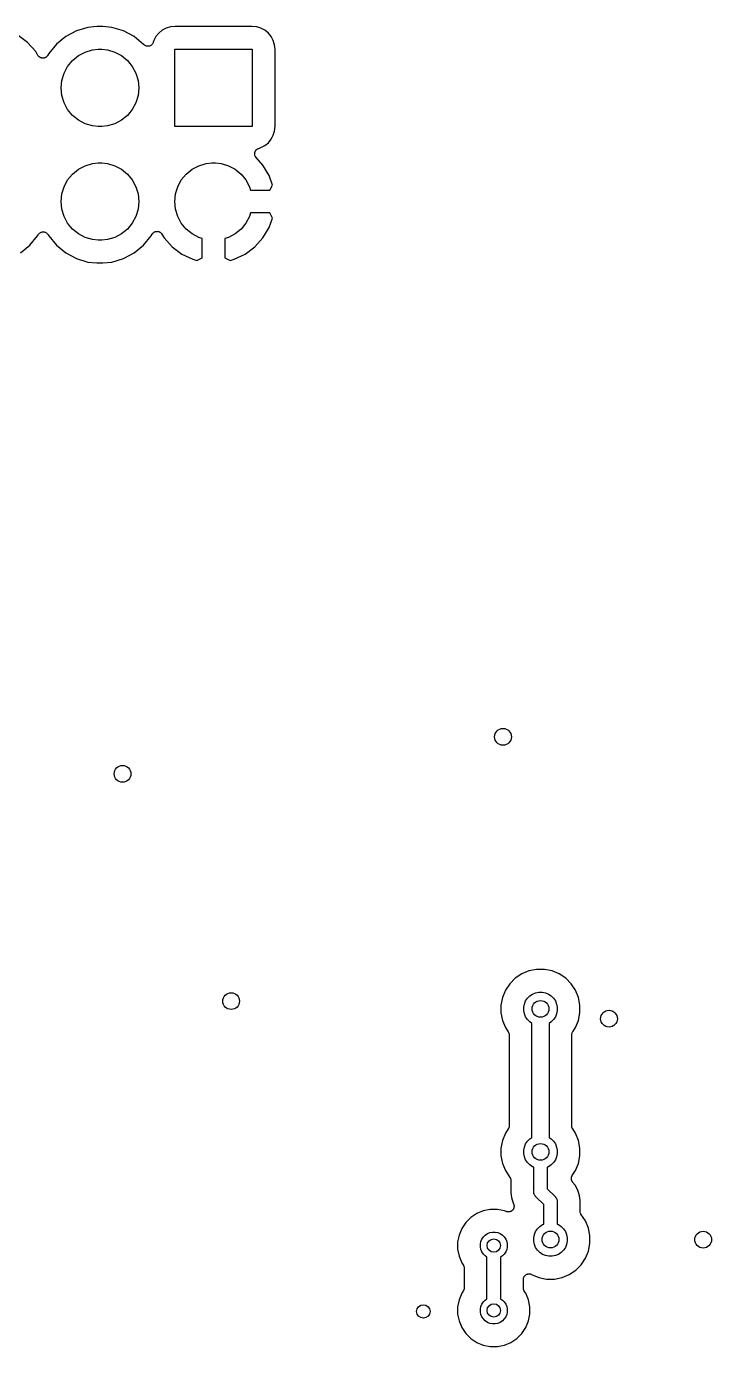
# Model space of a CAD drawing. Extents: x -66 to 211, y -177 to 13.
# Drawn here: x 12.97 to 28.28, y -63.14 to -33.63 of the extents above; entities that cross this region are included whole.
import ezdxf

# ---------------------------------------------------------------- set-up
doc = ezdxf.new("R2010")
doc.units = 0
doc.layers.add('BLACK', color=7, linetype='CONTINUOUS')

msp = doc.modelspace()

# ---------------------------------------------------------------- linework, layer by layer
at = {"layer": 'BLACK', "linetype": 'CONTINUOUS'}
for p, q in [((16.2927, -33.6341), (16.1869, -33.6446)), ((18.0074, -33.6341), (16.2927, -33.6341)), ((18.1133, -33.6446), (18.0074, -33.6341)), ((12.9943, -33.9962), (12.779, -33.8354)), ((13.8444, -33.8629), (13.6355, -34.0343)), ((14.0827, -33.7355), (13.8444, -33.8629)), ((14.3412, -33.6571), (14.0827, -33.7355)), ((14.5427, -33.6372), (14.3412, -33.6571)), ((14.6775, -33.6372), (14.5427, -33.6372)), ((14.879, -33.6571), (14.6775, -33.6372)), ((15.1375, -33.7355), (14.879, -33.6571)), ((15.3758, -33.8629), (15.1375, -33.7355)), ((15.5862, -34.0356), (15.3758, -33.8629)), ((15.8621, -33.8616), (15.8149, -33.9499)), ((15.9255, -33.7843), (15.8621, -33.8616)), ((16.0029, -33.7208), (15.9255, -33.7843)), ((16.0911, -33.6736), (16.0029, -33.7208)), ((16.1869, -33.6446), (16.0911, -33.6736)), ((18.209, -33.6736), (18.1133, -33.6446)), ((18.2973, -33.7208), (18.209, -33.6736)), ((18.3746, -33.7843), (18.2973, -33.7208)), ((18.4381, -33.8616), (18.3746, -33.7843)), ((18.4853, -33.9499), (18.4381, -33.8616)), ((13.1741, -34.196), (12.9943, -33.9962)), ((13.2251, -34.2816), (13.1741, -34.196)), ((13.6355, -34.0343), (13.4641, -34.2431)), ((14.128, -34.2873), (14.278, -34.2071)), ((14.278, -34.2071), (14.4408, -34.1577)), ((14.4408, -34.1577), (14.5677, -34.1452)), ((14.5677, -34.1452), (14.6525, -34.1452)), ((14.6525, -34.1452), (14.7794, -34.1577)), ((14.7794, -34.1577), (14.9422, -34.2071)), ((14.9422, -34.2071), (15.0922, -34.2873)), ((15.5918, -34.0412), (15.5862, -34.0356)), ((15.6004, -34.0498), (15.5918, -34.0412)), ((15.6006, -34.05), (15.6004, -34.0498)), ((15.6008, -34.0502), (15.6006, -34.05)), ((15.6108, -34.0569), (15.6008, -34.0502)), ((15.6209, -34.0637), (15.6108, -34.0569)), ((15.6212, -34.0638), (15.6209, -34.0637)), ((15.6214, -34.064), (15.6212, -34.0638)), ((15.6327, -34.0687), (15.6214, -34.064)), ((15.6438, -34.0734), (15.6327, -34.0687)), ((15.6441, -34.0734), (15.6438, -34.0734)), ((15.6443, -34.0735), (15.6441, -34.0734)), ((15.6564, -34.076), (15.6443, -34.0735)), ((15.6681, -34.0784), (15.6564, -34.076)), ((15.6683, -34.0784), (15.6681, -34.0784)), ((15.6686, -34.0784), (15.6683, -34.0784)), ((15.6809, -34.0785), (15.6686, -34.0784)), ((15.6928, -34.0786), (15.6809, -34.0785)), ((15.6931, -34.0785), (15.6928, -34.0786)), ((15.6934, -34.0785), (15.6931, -34.0785)), ((15.7053, -34.0762), (15.6934, -34.0785)), ((15.7172, -34.074), (15.7053, -34.0762)), ((15.7175, -34.0739), (15.7172, -34.074)), ((15.7177, -34.0738), (15.7175, -34.0739)), ((15.729, -34.0692), (15.7177, -34.0738)), ((15.7402, -34.0647), (15.729, -34.0692)), ((15.7404, -34.0646), (15.7402, -34.0647)), ((15.7407, -34.0645), (15.7404, -34.0646)), ((15.7509, -34.0577), (15.7407, -34.0645)), ((15.7609, -34.0512), (15.7509, -34.0577)), ((15.7611, -34.051), (15.7609, -34.0512)), ((15.7614, -34.0508), (15.7611, -34.051)), ((15.7701, -34.0423), (15.7614, -34.0508)), ((15.7787, -34.0338), (15.7701, -34.0423)), ((15.7788, -34.0336), (15.7787, -34.0338)), ((15.779, -34.0334), (15.7788, -34.0336)), ((15.7858, -34.0235), (15.779, -34.0334)), ((15.7927, -34.0134), (15.7858, -34.0235)), ((15.7928, -34.0132), (15.7927, -34.0134)), ((15.793, -34.0129), (15.7928, -34.0132)), ((15.7977, -34.0018), (15.793, -34.0129)), ((15.8025, -33.9906), (15.7977, -34.0018)), ((15.8027, -33.9901), (15.8025, -33.9906)), ((15.803, -33.9889), (15.8027, -33.9901)), ((15.8027, -33.9901), (15.8027, -33.9901)), ((15.8027, -33.9901), (15.8027, -33.9901)), ((15.8149, -33.9499), (15.803, -33.9889)), ((16.2865, -35.8724), (16.2865, -34.1452)), ((16.2865, -34.1452), (18.0137, -34.1452)), ((18.0137, -34.1452), (18.0137, -35.8724)), ((18.5143, -34.0456), (18.4853, -33.9499)), ((18.5248, -34.1515), (18.5143, -34.0456)), ((18.5248, -35.8662), (18.5248, -34.1515)), ((13.2305, -34.2891), (13.2251, -34.2816)), ((13.2356, -34.2968), (13.2305, -34.2891)), ((13.2379, -34.299), (13.2356, -34.2968)), ((13.2397, -34.3016), (13.2379, -34.299)), ((13.2465, -34.3078), (13.2397, -34.3016)), ((13.2531, -34.3144), (13.2465, -34.3078)), ((13.2557, -34.3162), (13.2531, -34.3144)), ((13.258, -34.3183), (13.2557, -34.3162)), ((13.2659, -34.3231), (13.258, -34.3183)), ((13.2736, -34.3283), (13.2659, -34.3231)), ((13.2765, -34.3296), (13.2736, -34.3283)), ((13.2792, -34.3312), (13.2765, -34.3296)), ((13.2879, -34.3344), (13.2792, -34.3312)), ((13.2964, -34.338), (13.2879, -34.3344)), ((13.2995, -34.3386), (13.2964, -34.338)), ((13.3025, -34.3397), (13.2995, -34.3386)), ((13.3116, -34.3411), (13.3025, -34.3397)), ((13.3207, -34.343), (13.3116, -34.3411)), ((13.3238, -34.343), (13.3207, -34.343)), ((13.327, -34.3435), (13.3238, -34.343)), ((13.3362, -34.3431), (13.327, -34.3435)), ((13.3455, -34.3432), (13.3362, -34.3431)), ((13.3486, -34.3426), (13.3455, -34.3432)), ((13.3518, -34.3425), (13.3486, -34.3426)), ((13.3607, -34.3404), (13.3518, -34.3425)), ((13.3698, -34.3386), (13.3607, -34.3404)), ((13.3728, -34.3375), (13.3698, -34.3386)), ((13.3758, -34.3367), (13.3728, -34.3375)), ((13.3842, -34.3328), (13.3758, -34.3367)), ((13.3928, -34.3294), (13.3842, -34.3328)), ((13.3955, -34.3277), (13.3928, -34.3294)), ((13.3984, -34.3263), (13.3955, -34.3277)), ((13.4058, -34.3209), (13.3984, -34.3263)), ((13.4136, -34.3159), (13.4058, -34.3209)), ((13.4159, -34.3137), (13.4136, -34.3159)), ((13.4184, -34.3118), (13.4159, -34.3137)), ((13.4247, -34.305), (13.4184, -34.3118)), ((13.4313, -34.2986), (13.4247, -34.305)), ((13.4331, -34.296), (13.4313, -34.2986)), ((13.4353, -34.2936), (13.4331, -34.296)), ((13.4401, -34.2858), (13.4353, -34.2936)), ((13.4454, -34.2782), (13.4401, -34.2858)), ((13.4462, -34.2766), (13.4454, -34.2782)), ((13.4641, -34.2431), (13.4462, -34.2766)), ((13.8885, -34.5267), (13.9965, -34.3952)), ((13.9965, -34.3952), (14.128, -34.2873)), ((15.0922, -34.2873), (15.2237, -34.3952)), ((15.2237, -34.3952), (15.3316, -34.5267)), ((13.759, -34.8395), (13.8084, -34.6767)), ((13.8084, -34.6767), (13.8885, -34.5267)), ((15.3316, -34.5267), (15.4118, -34.6767)), ((15.4118, -34.6767), (15.4612, -34.8395)), ((13.7423, -35.0088), (13.759, -34.8395)), ((13.759, -35.1781), (13.7423, -35.0088)), ((15.4612, -34.8395), (15.4779, -35.0088)), ((15.4779, -35.0088), (15.4612, -35.1781)), ((13.8084, -35.3409), (13.759, -35.1781)), ((13.8885, -35.4909), (13.8084, -35.3409)), ((15.4118, -35.3409), (15.3316, -35.4909)), ((15.4612, -35.1781), (15.4118, -35.3409)), ((13.9965, -35.6224), (13.8885, -35.4909)), ((14.128, -35.7304), (13.9965, -35.6224)), ((15.2237, -35.6224), (15.0922, -35.7304)), ((15.3316, -35.4909), (15.2237, -35.6224)), ((14.278, -35.8105), (14.128, -35.7304)), ((14.4408, -35.8599), (14.278, -35.8105)), ((14.5677, -35.8724), (14.4408, -35.8599)), ((14.6525, -35.8724), (14.5677, -35.8724)), ((14.7794, -35.8599), (14.6525, -35.8724)), ((14.9422, -35.8105), (14.7794, -35.8599)), ((15.0922, -35.7304), (14.9422, -35.8105)), ((18.0137, -35.8724), (16.2865, -35.8724)), ((18.4853, -36.0678), (18.5143, -35.972)), ((18.5143, -35.972), (18.5248, -35.8662)), ((18.2973, -36.2968), (18.3746, -36.2334)), ((18.3746, -36.2334), (18.4381, -36.156)), ((18.4381, -36.156), (18.4853, -36.0678)), ((18.0686, -36.4729), (18.0691, -36.4703)), ((18.069, -36.4827), (18.0686, -36.4729)), ((18.0689, -36.4925), (18.069, -36.4827)), ((18.0694, -36.4951), (18.0689, -36.4925)), ((18.0691, -36.4678), (18.071, -36.4581)), ((18.0691, -36.4703), (18.0691, -36.4678)), ((18.0695, -36.4976), (18.0694, -36.4951)), ((18.0717, -36.5072), (18.0695, -36.4976)), ((18.071, -36.4581), (18.0726, -36.4484)), ((18.0736, -36.5169), (18.0717, -36.5072)), ((18.0726, -36.4484), (18.0735, -36.446)), ((18.0735, -36.446), (18.074, -36.4435)), ((18.0746, -36.5193), (18.0736, -36.5169)), ((18.074, -36.4435), (18.0778, -36.4344)), ((18.0752, -36.5218), (18.0746, -36.5193)), ((18.0792, -36.5307), (18.0752, -36.5218)), ((18.0778, -36.4344), (18.0813, -36.4252)), ((18.0829, -36.5399), (18.0792, -36.5307)), ((18.0813, -36.4252), (18.0826, -36.423)), ((18.0826, -36.423), (18.0836, -36.4206)), ((18.0843, -36.542), (18.0829, -36.5399)), ((18.0836, -36.4206), (18.0891, -36.4124)), ((18.0854, -36.5443), (18.0843, -36.542)), ((18.0911, -36.5524), (18.0854, -36.5443)), ((18.0891, -36.4124), (18.0942, -36.4041)), ((18.0965, -36.5606), (18.0911, -36.5524)), ((18.0942, -36.4041), (18.096, -36.4022)), ((18.096, -36.4022), (18.0974, -36.4)), ((18.0983, -36.5624), (18.0965, -36.5606)), ((18.0974, -36.4), (18.1044, -36.3931)), ((18.0998, -36.5645), (18.0983, -36.5624)), ((18.101, -36.5658), (18.0998, -36.5645)), ((18.2541, -36.736), (18.101, -36.5658)), ((18.1044, -36.3931), (18.1111, -36.3859)), ((18.1111, -36.3859), (18.1132, -36.3844)), ((18.1132, -36.3844), (18.115, -36.3826)), ((18.115, -36.3826), (18.1232, -36.3771)), ((18.1232, -36.3771), (18.1311, -36.3713)), ((18.1311, -36.3713), (18.1335, -36.3702)), ((18.1335, -36.3702), (18.1356, -36.3688)), ((18.1356, -36.3688), (18.1447, -36.3651)), ((18.1447, -36.3651), (18.1536, -36.3609)), ((18.1536, -36.3609), (18.1562, -36.3603)), ((18.1562, -36.3603), (18.1585, -36.3593)), ((18.1585, -36.3593), (18.209, -36.344)), ((18.209, -36.344), (18.2973, -36.2968)), ((13.9965, -36.9352), (14.128, -36.8273)), ((14.128, -36.8273), (14.278, -36.7471)), ((14.278, -36.7471), (14.4408, -36.6977)), ((14.4408, -36.6977), (14.5677, -36.6852)), ((14.5677, -36.6852), (14.6525, -36.6852)), ((14.6525, -36.6852), (14.7794, -36.6977)), ((14.7794, -36.6977), (14.9422, -36.7471)), ((14.9422, -36.7471), (15.0922, -36.8273)), ((15.0922, -36.8273), (15.2237, -36.9352)), ((16.5365, -36.9352), (16.668, -36.8273)), ((16.668, -36.8273), (16.818, -36.7471)), ((16.818, -36.7471), (16.9808, -36.6977)), ((16.9808, -36.6977), (17.1077, -36.6852)), ((17.1077, -36.6852), (17.1925, -36.6852)), ((17.1925, -36.6852), (17.3194, -36.6977)), ((17.3194, -36.6977), (17.4822, -36.7471)), ((17.4822, -36.7471), (17.6322, -36.8273)), ((17.6322, -36.8273), (17.7637, -36.9352)), ((18.3915, -36.967), (18.2541, -36.736)), ((13.8084, -37.2167), (13.8885, -37.0667)), ((13.8885, -37.0667), (13.9965, -36.9352)), ((15.2237, -36.9352), (15.3316, -37.0667)), ((15.3316, -37.0667), (15.4118, -37.2167)), ((16.3484, -37.2167), (16.4285, -37.0667)), ((16.4285, -37.0667), (16.5365, -36.9352)), ((17.7637, -36.9352), (17.8716, -37.0667)), ((17.8716, -37.0667), (17.9518, -37.2167)), ((18.4669, -37.1802), (18.3915, -36.967)), ((13.7423, -37.5488), (13.759, -37.3795)), ((13.759, -37.3795), (13.8084, -37.2167)), ((15.4118, -37.2167), (15.4612, -37.3795)), ((15.4612, -37.3795), (15.4779, -37.5488)), ((16.2823, -37.5488), (16.299, -37.3795)), ((16.299, -37.3795), (16.3484, -37.2167)), ((17.9518, -37.2167), (17.9755, -37.2948)), ((17.9755, -37.2948), (18.4074, -37.2948)), ((18.4074, -37.2948), (18.4669, -37.1802)), ((13.759, -37.7181), (13.7423, -37.5488)), ((13.8084, -37.8809), (13.759, -37.7181)), ((15.4612, -37.7181), (15.4118, -37.8809)), ((15.4779, -37.5488), (15.4612, -37.7181)), ((16.299, -37.7181), (16.2823, -37.5488)), ((16.3484, -37.8809), (16.299, -37.7181)), ((13.8885, -38.0309), (13.8084, -37.8809)), ((13.9965, -38.1624), (13.8885, -38.0309)), ((15.3316, -38.0309), (15.2237, -38.1624)), ((15.4118, -37.8809), (15.3316, -38.0309)), ((16.4285, -38.0309), (16.3484, -37.8809)), ((16.5365, -38.1624), (16.4285, -38.0309)), ((17.8716, -38.0309), (17.7637, -38.1624)), ((17.9518, -37.8809), (17.8716, -38.0309)), ((17.9755, -37.8028), (17.9518, -37.8809)), ((18.4074, -37.8028), (17.9755, -37.8028)), ((18.3915, -38.1306), (18.4669, -37.9175)), ((18.4669, -37.9175), (18.4074, -37.8028)), ((13.0446, -38.5234), (13.216, -38.3145)), ((13.216, -38.3145), (13.2281, -38.292)), ((13.2281, -38.292), (13.2286, -38.291)), ((13.2286, -38.291), (13.2287, -38.2909)), ((13.2287, -38.2909), (13.2289, -38.2905)), ((13.2287, -38.2909), (13.2287, -38.2909)), ((13.2289, -38.2905), (13.2358, -38.2804)), ((13.2358, -38.2804), (13.2426, -38.2705)), ((13.2426, -38.2705), (13.2428, -38.2703)), ((13.2428, -38.2703), (13.243, -38.27)), ((13.243, -38.27), (13.2517, -38.2615)), ((13.2517, -38.2615), (13.2603, -38.2531)), ((13.2603, -38.2531), (13.2605, -38.2529)), ((13.2605, -38.2529), (13.2607, -38.2527)), ((13.2607, -38.2527), (13.271, -38.2461)), ((13.271, -38.2461), (13.281, -38.2395)), ((13.281, -38.2395), (13.2813, -38.2394)), ((13.2813, -38.2394), (13.2815, -38.2392)), ((13.2815, -38.2392), (13.2927, -38.2347)), ((13.2927, -38.2347), (13.304, -38.2301)), ((13.304, -38.2301), (13.3042, -38.2301)), ((13.3042, -38.2301), (13.3045, -38.23)), ((13.3045, -38.23), (13.3164, -38.2277)), ((13.3164, -38.2277), (13.3283, -38.2254)), ((13.3283, -38.2254), (13.3286, -38.2254)), ((13.3286, -38.2254), (13.3288, -38.2254)), ((13.3288, -38.2254), (13.341, -38.2255)), ((13.341, -38.2255), (13.3531, -38.2255)), ((13.3531, -38.2255), (13.3534, -38.2256)), ((13.3534, -38.2256), (13.3536, -38.2256)), ((13.3536, -38.2256), (13.3656, -38.2281)), ((13.3656, -38.2281), (13.3774, -38.2305)), ((13.3774, -38.2305), (13.3776, -38.2306)), ((13.3776, -38.2306), (13.3779, -38.2306)), ((13.3779, -38.2306), (13.3891, -38.2354)), ((13.3891, -38.2354), (13.4002, -38.24)), ((13.4002, -38.24), (13.4005, -38.2402)), ((13.4005, -38.2402), (13.4007, -38.2403)), ((13.4007, -38.2403), (13.4108, -38.2471)), ((13.4108, -38.2471), (13.4208, -38.2538)), ((13.4208, -38.2538), (13.421, -38.254)), ((13.421, -38.254), (13.4212, -38.2542)), ((13.4212, -38.2542), (13.4298, -38.2629)), ((13.4298, -38.2629), (13.4383, -38.2714)), ((13.4383, -38.2714), (13.4385, -38.2716)), ((13.4385, -38.2716), (13.4387, -38.2718)), ((13.4387, -38.2718), (13.4453, -38.2819)), ((13.4453, -38.2819), (13.4521, -38.292)), ((13.4521, -38.292), (13.4641, -38.3145)), ((13.4641, -38.3145), (13.6355, -38.5234)), ((14.128, -38.2704), (13.9965, -38.1624)), ((14.278, -38.3505), (14.128, -38.2704)), ((14.4408, -38.3999), (14.278, -38.3505)), ((14.9422, -38.3505), (14.7794, -38.3999)), ((15.0922, -38.2704), (14.9422, -38.3505)), ((15.2237, -38.1624), (15.0922, -38.2704)), ((15.5846, -38.5234), (15.756, -38.3145)), ((15.756, -38.3145), (15.7739, -38.281)), ((15.7739, -38.281), (15.7748, -38.2795)), ((15.7748, -38.2795), (15.78, -38.2719)), ((15.78, -38.2719), (15.7849, -38.264)), ((15.7849, -38.264), (15.787, -38.2617)), ((15.787, -38.2617), (15.7888, -38.2591)), ((15.7888, -38.2591), (15.7955, -38.2526)), ((15.7955, -38.2526), (15.8017, -38.2458)), ((15.8017, -38.2458), (15.8043, -38.244)), ((15.8043, -38.244), (15.8066, -38.2418)), ((15.8066, -38.2418), (15.8143, -38.2367)), ((15.8143, -38.2367), (15.8218, -38.2313)), ((15.8218, -38.2313), (15.8247, -38.23)), ((15.8247, -38.23), (15.8273, -38.2282)), ((15.8273, -38.2282), (15.8359, -38.2248)), ((15.8359, -38.2248), (15.8443, -38.2209)), ((15.8443, -38.2209), (15.8474, -38.2202)), ((15.8474, -38.2202), (15.8504, -38.219)), ((15.8504, -38.219), (15.8594, -38.2173)), ((15.8594, -38.2173), (15.8684, -38.2151)), ((15.8684, -38.2151), (15.8716, -38.215)), ((15.8716, -38.215), (15.8747, -38.2144)), ((15.8747, -38.2144), (15.8839, -38.2145)), ((15.8839, -38.2145), (15.8932, -38.2141)), ((15.8932, -38.2141), (15.8963, -38.2146)), ((15.8963, -38.2146), (15.8995, -38.2146)), ((15.8995, -38.2146), (15.9085, -38.2165)), ((15.9085, -38.2165), (15.9177, -38.2179)), ((15.9177, -38.2179), (15.9206, -38.219)), ((15.9206, -38.219), (15.9238, -38.2197)), ((15.9238, -38.2197), (15.9323, -38.2233)), ((15.9323, -38.2233), (15.9409, -38.2264)), ((15.9409, -38.2264), (15.9437, -38.2281)), ((15.9437, -38.2281), (15.9466, -38.2293)), ((15.9466, -38.2293), (15.9543, -38.2345)), ((15.9543, -38.2345), (15.9621, -38.2393)), ((15.9621, -38.2393), (15.9645, -38.2414)), ((15.9645, -38.2414), (15.9671, -38.2432)), ((15.9671, -38.2432), (15.9736, -38.2498)), ((15.9736, -38.2498), (15.9804, -38.256)), ((15.9804, -38.256), (15.9823, -38.2586)), ((15.9823, -38.2586), (15.9845, -38.2609)), ((15.9845, -38.2609), (15.9896, -38.2686)), ((15.9896, -38.2686), (15.9951, -38.276)), ((15.9951, -38.276), (16.046, -38.3616)), ((16.668, -38.2704), (16.5365, -38.1624)), ((16.818, -38.3505), (16.668, -38.2704)), ((16.8961, -38.3742), (16.818, -38.3505)), ((17.4822, -38.3505), (17.4041, -38.3742)), ((17.6322, -38.2704), (17.4822, -38.3505)), ((17.7637, -38.1624), (17.6322, -38.2704)), ((18.2541, -38.3616), (18.3915, -38.1306)), ((12.8358, -38.6948), (13.0446, -38.5234)), ((13.6355, -38.5234), (13.8444, -38.6948)), ((14.5677, -38.4124), (14.4408, -38.3999)), ((14.6525, -38.4124), (14.5677, -38.4124)), ((14.7794, -38.3999), (14.6525, -38.4124)), ((15.3758, -38.6948), (15.5846, -38.5234)), ((16.046, -38.3616), (16.2258, -38.5614)), ((16.2258, -38.5614), (16.4411, -38.7223)), ((16.8961, -38.8057), (16.8961, -38.3742)), ((17.4041, -38.3742), (17.4041, -38.8057)), ((17.859, -38.7223), (18.0743, -38.5614)), ((18.0743, -38.5614), (18.2541, -38.3616)), ((13.8444, -38.6948), (14.0827, -38.8221)), ((14.0827, -38.8221), (14.3412, -38.9006)), ((14.3412, -38.9006), (14.5427, -38.9204)), ((14.5427, -38.9204), (14.6775, -38.9204)), ((14.6775, -38.9204), (14.879, -38.9006)), ((14.879, -38.9006), (15.1375, -38.8221)), ((15.1375, -38.8221), (15.3758, -38.6948)), ((16.4411, -38.7223), (16.6863, -38.8393)), ((16.6863, -38.8393), (16.7783, -38.8672)), ((16.7783, -38.8672), (16.8961, -38.8057)), ((17.4041, -38.8057), (17.5219, -38.8672)), ((17.5219, -38.8672), (17.6139, -38.8393)), ((17.6139, -38.8393), (17.859, -38.7223)), ((24.0394, -54.8105), (23.8948, -54.9071)), ((24.2001, -54.7439), (24.0394, -54.8105)), ((24.3707, -54.71), (24.2001, -54.7439)), ((24.5446, -54.71), (24.3707, -54.71)), ((24.7152, -54.7439), (24.5446, -54.71)), ((24.8759, -54.8105), (24.7152, -54.7439)), ((25.0205, -54.9071), (24.8759, -54.8105)), ((23.6752, -55.1747), (23.6086, -55.3354)), ((23.7718, -55.0301), (23.6752, -55.1747)), ((23.8948, -54.9071), (23.7718, -55.0301)), ((25.1435, -55.0301), (25.0205, -54.9071)), ((25.2402, -55.1747), (25.1435, -55.0301)), ((25.3067, -55.3354), (25.2402, -55.1747)), ((23.6086, -55.3354), (23.5747, -55.506)), ((24.0971, -55.4836), (24.1253, -55.4154)), ((24.1253, -55.4154), (24.1664, -55.3539)), ((24.1664, -55.3539), (24.2186, -55.3017)), ((24.2186, -55.3017), (24.28, -55.2607)), ((24.28, -55.2607), (24.3483, -55.2324)), ((24.3483, -55.2324), (24.4207, -55.218)), ((24.4207, -55.218), (24.4946, -55.218)), ((24.4946, -55.218), (24.567, -55.2324)), ((24.567, -55.2324), (24.6353, -55.2607)), ((24.6353, -55.2607), (24.6967, -55.3017)), ((24.6967, -55.3017), (24.7489, -55.3539)), ((24.7489, -55.3539), (24.79, -55.4154)), ((24.79, -55.4154), (24.8182, -55.4836)), ((25.3407, -55.506), (25.3067, -55.3354)), ((23.5747, -55.506), (23.5747, -55.6799)), ((23.5747, -55.6799), (23.6086, -55.8505)), ((24.0827, -55.556), (24.0971, -55.4836)), ((24.0827, -55.6299), (24.0827, -55.556)), ((24.0971, -55.7024), (24.0827, -55.6299)), ((24.1253, -55.7706), (24.0971, -55.7024)), ((24.8182, -55.7024), (24.79, -55.7706)), ((24.8182, -55.4836), (24.8327, -55.556)), ((24.8327, -55.6299), (24.8182, -55.7024)), ((24.8327, -55.556), (24.8327, -55.6299)), ((25.3067, -55.8505), (25.3407, -55.6799)), ((25.3407, -55.6799), (25.3407, -55.506)), ((23.6086, -55.8505), (23.6752, -56.0112)), ((23.6752, -56.0112), (23.7378, -56.1049)), ((24.1664, -55.832), (24.1253, -55.7706)), ((24.2186, -55.8843), (24.1664, -55.832)), ((24.2672, -55.9167), (24.2186, -55.8843)), ((24.2672, -58.4646), (24.2672, -55.9167)), ((24.6967, -55.8843), (24.6482, -55.9167)), ((24.6482, -55.9167), (24.6482, -58.4646)), ((24.7489, -55.832), (24.6967, -55.8843)), ((24.79, -55.7706), (24.7489, -55.832)), ((25.1776, -56.1049), (25.2402, -56.0112)), ((25.2402, -56.0112), (25.3067, -55.8505)), ((23.7378, -56.1049), (23.7379, -56.1052)), ((23.7379, -56.1052), (23.7379, -56.1052)), ((23.7379, -56.1052), (23.738, -56.1052)), ((23.738, -56.1052), (23.7387, -56.1064)), ((23.7387, -56.1064), (23.7441, -56.1168)), ((23.7441, -56.1168), (23.7496, -56.1271)), ((23.7496, -56.1271), (23.7498, -56.1278)), ((23.7498, -56.1278), (23.7501, -56.1284)), ((23.7501, -56.1284), (23.7534, -56.1397)), ((23.7534, -56.1397), (23.7567, -56.1508)), ((23.7567, -56.1508), (23.7568, -56.1515)), ((23.7568, -56.1515), (23.757, -56.1522)), ((23.757, -56.1522), (23.758, -56.1639)), ((23.758, -56.1639), (23.7592, -56.1755)), ((23.7592, -56.1755), (23.7592, -58.2058)), ((25.1562, -56.1737), (25.1575, -56.1621)), ((25.1562, -56.1751), (25.1562, -56.1737)), ((25.1562, -56.1752), (25.1562, -56.1751)), ((25.1562, -56.1752), (25.1562, -56.1752)), ((25.1562, -56.1755), (25.1562, -56.1752)), ((25.1562, -58.2058), (25.1562, -56.1755)), ((25.1575, -56.1621), (25.1586, -56.1505)), ((25.1586, -56.1505), (25.1589, -56.1498)), ((25.1589, -56.1491), (25.1625, -56.1379)), ((25.1589, -56.1498), (25.1589, -56.1491)), ((25.1625, -56.1379), (25.1659, -56.1268)), ((25.1659, -56.1268), (25.1662, -56.1261)), ((25.1662, -56.1261), (25.1664, -56.1255)), ((25.1664, -56.1255), (25.1721, -56.1152)), ((25.1721, -56.1152), (25.1776, -56.1049)), ((23.6752, -58.37), (23.6086, -58.5307)), ((23.7378, -58.2764), (23.6752, -58.37)), ((23.7433, -58.2661), (23.7378, -58.2764)), ((23.7489, -58.2558), (23.7433, -58.2661)), ((23.7491, -58.2551), (23.7489, -58.2558)), ((23.7494, -58.2545), (23.7491, -58.2551)), ((23.7528, -58.2434), (23.7494, -58.2545)), ((23.7564, -58.2322), (23.7528, -58.2434)), ((23.7565, -58.2315), (23.7564, -58.2322)), ((23.7567, -58.2308), (23.7565, -58.2315)), ((23.7578, -58.2192), (23.7567, -58.2308)), ((23.7591, -58.2076), (23.7578, -58.2192)), ((23.7592, -58.2062), (23.7591, -58.2076)), ((23.7592, -58.2058), (23.7592, -58.2061)), ((23.7592, -58.2061), (23.7592, -58.2061)), ((23.7592, -58.2061), (23.7592, -58.2062)), ((25.1573, -58.2174), (25.1562, -58.2058)), ((25.1583, -58.229), (25.1573, -58.2174)), ((25.1585, -58.2297), (25.1583, -58.229)), ((25.1586, -58.2305), (25.1585, -58.2297)), ((25.1619, -58.2416), (25.1586, -58.2305)), ((25.1652, -58.2529), (25.1619, -58.2416)), ((25.1655, -58.2535), (25.1652, -58.2529)), ((25.1657, -58.2542), (25.1655, -58.2535)), ((25.1712, -58.2645), (25.1657, -58.2542)), ((25.1766, -58.2749), (25.1712, -58.2645)), ((25.1774, -58.2761), (25.1766, -58.2749)), ((25.1776, -58.2764), (25.1774, -58.2761)), ((25.1774, -58.2761), (25.1774, -58.2761)), ((25.1774, -58.2761), (25.1774, -58.2761)), ((25.2402, -58.37), (25.1776, -58.2764)), ((25.3067, -58.5307), (25.2402, -58.37)), ((23.6086, -58.5307), (23.5747, -58.7013)), ((23.5747, -58.7013), (23.5747, -58.8753)), ((24.0827, -58.7514), (24.0971, -58.6789)), ((24.0971, -58.6789), (24.1253, -58.6107)), ((24.1253, -58.6107), (24.1664, -58.5493)), ((24.1664, -58.5493), (24.2186, -58.497)), ((24.2186, -58.497), (24.2672, -58.4646)), ((24.6482, -58.4646), (24.6967, -58.497)), ((24.6967, -58.497), (24.7489, -58.5493)), ((24.7489, -58.5493), (24.79, -58.6107)), ((24.79, -58.6107), (24.8182, -58.6789)), ((24.8182, -58.6789), (24.8327, -58.7514)), ((25.3407, -58.7013), (25.3067, -58.5307)), ((25.3407, -58.8753), (25.3407, -58.7013)), ((23.5747, -58.8753), (23.6086, -59.0459)), ((24.0827, -58.8252), (24.0827, -58.7514)), ((24.0971, -58.8977), (24.0827, -58.8252)), ((24.1253, -58.9659), (24.0971, -58.8977)), ((24.1664, -59.0273), (24.1253, -58.9659)), ((24.79, -58.9659), (24.7489, -59.0273)), ((24.8182, -58.8977), (24.79, -58.9659)), ((24.8327, -58.8252), (24.8182, -58.8977)), ((24.8327, -58.7514), (24.8327, -58.8252)), ((25.3067, -59.0459), (25.3407, -58.8753)), ((23.6086, -59.0459), (23.6752, -59.2066)), ((23.6752, -59.2066), (23.7759, -59.3573)), ((24.2186, -59.0796), (24.1664, -59.0273)), ((24.28, -59.1206), (24.2186, -59.0796)), ((24.3053, -59.1311), (24.28, -59.1206)), ((24.3053, -59.6698), (24.3053, -59.1311)), ((24.6353, -59.1206), (24.6101, -59.1311)), ((24.6101, -59.1311), (24.6101, -59.6142)), ((24.6967, -59.0796), (24.6353, -59.1206)), ((24.7489, -59.0273), (24.6967, -59.0796)), ((25.1693, -59.3126), (25.2402, -59.2066)), ((25.2402, -59.2066), (25.3067, -59.0459)), ((23.7759, -59.3573), (23.776, -59.3575)), ((23.776, -59.3575), (23.776, -59.3575)), ((23.776, -59.3575), (23.776, -59.3576)), ((23.776, -59.3576), (23.7768, -59.3587)), ((23.7768, -59.3587), (23.7822, -59.3692)), ((23.7822, -59.3692), (23.7877, -59.3794)), ((23.7877, -59.3794), (23.7879, -59.3801)), ((23.7879, -59.3801), (23.7882, -59.3808)), ((23.7882, -59.3808), (23.7915, -59.392)), ((23.7915, -59.392), (23.7948, -59.4032)), ((23.7948, -59.4032), (23.7949, -59.4039)), ((23.7949, -59.4039), (23.7951, -59.4046)), ((23.7951, -59.4046), (23.7961, -59.4162)), ((23.7961, -59.4162), (23.7973, -59.4278)), ((23.7973, -59.4278), (23.7973, -59.6386)), ((25.1479, -59.3828), (25.1486, -59.3761)), ((25.1485, -59.3885), (25.1479, -59.3828)), ((25.1484, -59.3941), (25.1485, -59.3885)), ((25.1496, -59.4008), (25.1484, -59.3941)), ((25.1486, -59.3761), (25.1487, -59.3693)), ((25.1487, -59.3693), (25.1498, -59.3638)), ((25.1503, -59.4075), (25.1496, -59.4008)), ((25.1498, -59.3638), (25.1504, -59.3581)), ((25.1519, -59.4129), (25.1503, -59.4075)), ((25.1504, -59.3581), (25.1524, -59.3517)), ((25.153, -59.4185), (25.1519, -59.4129)), ((25.1524, -59.3517), (25.1538, -59.3451)), ((25.1555, -59.4248), (25.153, -59.4185)), ((25.1538, -59.3451), (25.156, -59.3399)), ((25.1574, -59.4312), (25.1555, -59.4248)), ((25.156, -59.3399), (25.1576, -59.3344)), ((25.16, -59.4362), (25.1574, -59.4312)), ((25.1576, -59.3344), (25.1608, -59.3285)), ((25.1622, -59.4415), (25.16, -59.4362)), ((25.1608, -59.3285), (25.1635, -59.3223)), ((25.1658, -59.4472), (25.1622, -59.4415)), ((25.1635, -59.3223), (25.1666, -59.3176)), ((25.169, -59.4531), (25.1658, -59.4472)), ((25.1666, -59.3176), (25.1693, -59.3126)), ((25.1725, -59.4575), (25.169, -59.4531)), ((25.1756, -59.4623), (25.1725, -59.4575)), ((25.1768, -59.4637), (25.1756, -59.4623)), ((25.2329, -59.5321), (25.1768, -59.4637)), ((25.2943, -59.6469), (25.2329, -59.5321)), ((23.7966, -59.6511), (23.7941, -59.6773)), ((23.7941, -59.6773), (23.7966, -59.7035)), ((23.7972, -59.6404), (23.7966, -59.6457)), ((23.7966, -59.6457), (23.7966, -59.6511)), ((23.7966, -59.7035), (23.7967, -59.7036)), ((23.7967, -59.7036), (23.8068, -59.8068)), ((23.7973, -59.6386), (23.7972, -59.6404)), ((23.8068, -59.8068), (23.8446, -59.9312)), ((24.3045, -59.6773), (24.3053, -59.6698)), ((24.3053, -59.6848), (24.3045, -59.6773)), ((24.3075, -59.7072), (24.3053, -59.6848)), ((24.3053, -59.6848), (24.3053, -59.6848)), ((24.3156, -59.734), (24.3075, -59.7072)), ((24.3162, -59.7359), (24.3156, -59.734)), ((24.3303, -59.7624), (24.3162, -59.7359)), ((24.3446, -59.7798), (24.3303, -59.7624)), ((24.3494, -59.7856), (24.3446, -59.7798)), ((24.3446, -59.7798), (24.3446, -59.7798)), ((24.3552, -59.7904), (24.3494, -59.7856)), ((24.5288, -59.9639), (24.3552, -59.7904)), ((24.6101, -59.6142), (24.7837, -59.7878)), ((24.7837, -59.7878), (24.7895, -59.7925)), ((24.7895, -59.7925), (24.7942, -59.7983)), ((24.7942, -59.7983), (24.7942, -59.7983)), ((24.7942, -59.7983), (24.8085, -59.8157)), ((24.8085, -59.8157), (24.8184, -59.8342)), ((24.8184, -59.8342), (24.8227, -59.8422)), ((24.8227, -59.8422), (24.8314, -59.8709)), ((24.8314, -59.8709), (24.8336, -59.8933)), ((24.8336, -59.8933), (24.8336, -59.8933)), ((24.8336, -59.8933), (24.8343, -59.9008)), ((25.332, -59.7714), (25.2943, -59.6469)), ((25.3422, -59.8745), (25.332, -59.7714)), ((25.3422, -59.8746), (25.3422, -59.8745)), ((25.3448, -59.9008), (25.3422, -59.8746)), ((23.031, -60.1652), (22.8986, -60.2536)), ((23.178, -60.1043), (23.031, -60.1652)), ((23.3341, -60.0733), (23.178, -60.1043)), ((23.4933, -60.0733), (23.3341, -60.0733)), ((23.6494, -60.1043), (23.4933, -60.0733)), ((23.691, -60.1215), (23.6494, -60.1043)), ((23.6967, -60.1233), (23.691, -60.1215)), ((23.7023, -60.1256), (23.6967, -60.1233)), ((23.7086, -60.1269), (23.7023, -60.1256)), ((23.7147, -60.1287), (23.7086, -60.1269)), ((23.7207, -60.1293), (23.7147, -60.1287)), ((23.7266, -60.1305), (23.7207, -60.1293)), ((23.733, -60.1306), (23.7266, -60.1305)), ((23.7393, -60.1312), (23.733, -60.1306)), ((23.7453, -60.1306), (23.7393, -60.1312)), ((23.7514, -60.1306), (23.7453, -60.1306)), ((23.7576, -60.1294), (23.7514, -60.1306)), ((23.764, -60.1288), (23.7576, -60.1294)), ((23.7698, -60.1271), (23.764, -60.1288)), ((23.7757, -60.1259), (23.7698, -60.1271)), ((23.7816, -60.1235), (23.7757, -60.1259)), ((23.7878, -60.1217), (23.7816, -60.1235)), ((23.7931, -60.1189), (23.7878, -60.1217)), ((23.7986, -60.1166), (23.7931, -60.1189)), ((23.804, -60.1131), (23.7986, -60.1166)), ((23.8097, -60.1101), (23.804, -60.1131)), ((23.8143, -60.1063), (23.8097, -60.1101)), ((23.8194, -60.103), (23.8143, -60.1063)), ((23.8239, -60.0985), (23.8194, -60.103)), ((23.8289, -60.0945), (23.8239, -60.0985)), ((23.8328, -60.0898), (23.8289, -60.0945)), ((23.837, -60.0856), (23.8328, -60.0898)), ((23.8406, -60.0803), (23.837, -60.0856)), ((23.8447, -60.0754), (23.8406, -60.0803)), ((23.8446, -59.9312), (23.8516, -59.9443)), ((23.8476, -60.0701), (23.8447, -60.0754)), ((23.851, -60.0651), (23.8476, -60.0701)), ((23.8535, -60.0593), (23.851, -60.0651)), ((23.8516, -59.9443), (23.8524, -59.9459)), ((23.8524, -59.9459), (23.8546, -59.9515)), ((23.8566, -60.0536), (23.8535, -60.0593)), ((23.8546, -59.9515), (23.8574, -59.9568)), ((23.8583, -60.0479), (23.8566, -60.0536)), ((23.8574, -59.9568), (23.8592, -59.963)), ((23.8607, -60.0423), (23.8583, -60.0479)), ((23.8592, -59.963), (23.8616, -59.9689)), ((23.862, -60.0361), (23.8607, -60.0423)), ((23.8616, -59.9689), (23.8627, -59.9748)), ((23.8639, -60.0299), (23.862, -60.0361)), ((23.8627, -59.9748), (23.8644, -59.9806)), ((23.8646, -60.024), (23.8639, -60.0299)), ((23.8644, -59.9806), (23.8649, -59.987)), ((23.8658, -60.0181), (23.8646, -60.024)), ((23.8649, -59.987), (23.8661, -59.9933)), ((23.8659, -60.0117), (23.8658, -60.0181)), ((23.8666, -60.0053), (23.8659, -60.0117)), ((23.8661, -59.9933), (23.866, -59.9993)), ((23.866, -59.9993), (23.8666, -60.0053)), ((24.5288, -60.4039), (24.5288, -59.9639)), ((24.8343, -59.9008), (24.8336, -59.9083)), ((24.8336, -59.9083), (24.8336, -60.4039)), ((25.3416, -59.9377), (25.3422, -59.9324)), ((25.3416, -59.9395), (25.3416, -59.9377)), ((25.3416, -60.1071), (25.3416, -59.9395)), ((25.3427, -60.1187), (25.3416, -60.1071)), ((25.3422, -59.927), (25.3448, -59.9008)), ((25.3422, -59.9324), (25.3422, -59.927)), ((25.3437, -60.1304), (25.3427, -60.1187)), ((25.3439, -60.1311), (25.3437, -60.1304)), ((25.344, -60.1318), (25.3439, -60.1311)), ((25.3474, -60.1429), (25.344, -60.1318)), ((25.3506, -60.1542), (25.3474, -60.1429)), ((25.351, -60.1548), (25.3506, -60.1542)), ((25.3512, -60.1555), (25.351, -60.1548)), ((25.3566, -60.1658), (25.3512, -60.1555)), ((25.362, -60.1762), (25.3566, -60.1658)), ((25.3628, -60.1774), (25.362, -60.1762)), ((25.363, -60.1777), (25.3628, -60.1774)), ((25.3628, -60.1774), (25.3628, -60.1774)), ((25.3628, -60.1774), (25.3628, -60.1774)), ((25.4637, -60.3284), (25.363, -60.1777)), ((22.7861, -60.3662), (22.6977, -60.4985)), ((22.8986, -60.2536), (22.7861, -60.3662)), ((24.3899, -60.5076), (24.4421, -60.4554)), ((24.4421, -60.4554), (24.5036, -60.4143)), ((24.5036, -60.4143), (24.5288, -60.4039)), ((24.8336, -60.4039), (24.8588, -60.4143)), ((24.8588, -60.4143), (24.9202, -60.4554)), ((24.9202, -60.4554), (24.9725, -60.5076)), ((25.5302, -60.4891), (25.4637, -60.3284)), ((22.6368, -60.6456), (22.6057, -60.8017)), ((22.6977, -60.4985), (22.6368, -60.6456)), ((23.1252, -60.7938), (23.1479, -60.7392)), ((23.1479, -60.7392), (23.1807, -60.69)), ((23.1807, -60.69), (23.2225, -60.6482)), ((23.2225, -60.6482), (23.2716, -60.6154)), ((23.2716, -60.6154), (23.3262, -60.5928)), ((23.3262, -60.5928), (23.3842, -60.5813)), ((23.3842, -60.5813), (23.4433, -60.5813)), ((23.4433, -60.5813), (23.5012, -60.5928)), ((23.5012, -60.5928), (23.5558, -60.6154)), ((23.5558, -60.6154), (23.605, -60.6482)), ((23.605, -60.6482), (23.6467, -60.69)), ((23.6467, -60.69), (23.6796, -60.7392)), ((23.6796, -60.7392), (23.7022, -60.7938)), ((24.3062, -60.7097), (24.3206, -60.6373)), ((24.3062, -60.7836), (24.3062, -60.7097)), ((24.3206, -60.6373), (24.3489, -60.569)), ((24.3489, -60.569), (24.3899, -60.5076)), ((24.9725, -60.5076), (25.0135, -60.569)), ((25.0135, -60.569), (25.0418, -60.6373)), ((25.0418, -60.6373), (25.0562, -60.7097)), ((25.0562, -60.7097), (25.0562, -60.7836)), ((25.5642, -60.6597), (25.5302, -60.4891)), ((25.5642, -60.8336), (25.5642, -60.6597)), ((22.6057, -60.8017), (22.6057, -60.9608)), ((22.6057, -60.9608), (22.6368, -61.1169)), ((23.1137, -60.8517), (23.1252, -60.7938)), ((23.1137, -60.9108), (23.1137, -60.8517)), ((23.1252, -60.9688), (23.1137, -60.9108)), ((23.1479, -61.0234), (23.1252, -60.9688)), ((23.1807, -61.0725), (23.1479, -61.0234)), ((23.2225, -61.1143), (23.1807, -61.0725)), ((23.6467, -61.0725), (23.605, -61.1143)), ((23.6796, -61.0234), (23.6467, -61.0725)), ((23.7022, -60.9688), (23.6796, -61.0234)), ((23.7022, -60.7938), (23.7137, -60.8517)), ((23.7137, -60.9108), (23.7022, -60.9688)), ((23.7137, -60.8517), (23.7137, -60.9108)), ((24.3206, -60.856), (24.3062, -60.7836)), ((24.3489, -60.9243), (24.3206, -60.856)), ((24.3899, -60.9857), (24.3489, -60.9243)), ((24.4421, -61.0379), (24.3899, -60.9857)), ((24.5036, -61.079), (24.4421, -61.0379)), ((24.9202, -61.0379), (24.8588, -61.079)), ((24.9725, -60.9857), (24.9202, -61.0379)), ((25.0135, -60.9243), (24.9725, -60.9857)), ((25.0418, -60.856), (25.0135, -60.9243)), ((25.0562, -60.7836), (25.0418, -60.856)), ((25.4637, -61.1649), (25.5302, -61.0042)), ((25.5302, -61.0042), (25.5642, -60.8336)), ((22.6368, -61.1169), (22.6977, -61.264)), ((22.6977, -61.264), (22.7319, -61.3152)), ((22.7319, -61.3152), (22.7321, -61.3155)), ((22.7321, -61.3155), (22.7321, -61.3155)), ((22.7321, -61.3155), (22.7321, -61.3155)), ((22.7321, -61.3155), (22.7329, -61.3167)), ((22.7329, -61.3167), (22.7383, -61.3271)), ((22.7383, -61.3271), (22.7437, -61.3374)), ((22.7437, -61.3374), (22.7439, -61.3381)), ((22.7439, -61.3381), (22.7443, -61.3387)), ((22.7443, -61.3387), (22.7475, -61.35)), ((22.7475, -61.35), (22.7509, -61.3611)), ((22.7509, -61.3611), (22.751, -61.3618)), ((22.751, -61.3618), (22.7512, -61.3625)), ((22.7512, -61.3625), (22.7522, -61.3742)), ((23.2613, -61.1402), (23.2225, -61.1143)), ((23.2613, -62.0726), (23.2613, -61.1402)), ((23.605, -61.1143), (23.5661, -61.1402)), ((23.5661, -61.1402), (23.5661, -62.0726)), ((24.5718, -61.1072), (24.5036, -61.079)), ((24.6442, -61.1216), (24.5718, -61.1072)), ((24.7181, -61.1216), (24.6442, -61.1216)), ((24.7906, -61.1072), (24.7181, -61.1216)), ((24.8588, -61.079), (24.7906, -61.1072)), ((25.2441, -61.4325), (25.3671, -61.3095)), ((25.3671, -61.3095), (25.4637, -61.1649)), ((22.7522, -61.3742), (22.7533, -61.3858)), ((22.7533, -61.3858), (22.7533, -61.8271)), ((24.0741, -61.6388), (24.0755, -61.6267)), ((24.0741, -61.6393), (24.0741, -61.6388)), ((24.0741, -61.6394), (24.0741, -61.6393)), ((24.0741, -61.6406), (24.0741, -61.6394)), ((24.0741, -61.6394), (24.0741, -61.6394)), ((24.0741, -61.8271), (24.0741, -61.6406)), ((24.0755, -61.6267), (24.0768, -61.6147)), ((24.0768, -61.6147), (24.0769, -61.6145)), ((24.0769, -61.6142), (24.0806, -61.6026)), ((24.0769, -61.6145), (24.0769, -61.6142)), ((24.0806, -61.6026), (24.0842, -61.5911)), ((24.0842, -61.5911), (24.0843, -61.5908)), ((24.0843, -61.5908), (24.0844, -61.5906)), ((24.0844, -61.5906), (24.0902, -61.5799)), ((24.0902, -61.5799), (24.096, -61.5693)), ((24.096, -61.5693), (24.0962, -61.5691)), ((24.0962, -61.5691), (24.0963, -61.5688)), ((24.0963, -61.5688), (24.1041, -61.5595)), ((24.1041, -61.5595), (24.1119, -61.5502)), ((24.1119, -61.5502), (24.1121, -61.5501)), ((24.1121, -61.5501), (24.1123, -61.5499)), ((24.1123, -61.5499), (24.1217, -61.5422)), ((24.1217, -61.5422), (24.1311, -61.5346)), ((24.1311, -61.5346), (24.1314, -61.5345)), ((24.1314, -61.5345), (24.1316, -61.5343)), ((24.1316, -61.5343), (24.1423, -61.5287)), ((24.1423, -61.5287), (24.153, -61.523)), ((24.153, -61.523), (24.1533, -61.523)), ((24.1533, -61.523), (24.1535, -61.5228)), ((24.1535, -61.5228), (24.1651, -61.5194)), ((24.1651, -61.5194), (24.1768, -61.5159)), ((24.1768, -61.5159), (24.1771, -61.5159)), ((24.1771, -61.5159), (24.1773, -61.5158)), ((24.1773, -61.5158), (24.1893, -61.5147)), ((24.1893, -61.5147), (24.2015, -61.5136)), ((24.2015, -61.5136), (24.2017, -61.5136)), ((24.2017, -61.5136), (24.202, -61.5136)), ((24.202, -61.5136), (24.2141, -61.5149)), ((24.2141, -61.5149), (24.2261, -61.5161)), ((24.2261, -61.5161), (24.2264, -61.5162)), ((24.2264, -61.5162), (24.2267, -61.5162)), ((24.2267, -61.5162), (24.2384, -61.5198)), ((24.2384, -61.5198), (24.2498, -61.5233)), ((24.2498, -61.5233), (24.2501, -61.5234)), ((24.2501, -61.5234), (24.2503, -61.5235)), ((24.2503, -61.5235), (24.2536, -61.5253)), ((24.2536, -61.5253), (24.4236, -61.5957)), ((24.4236, -61.5957), (24.5942, -61.6296)), ((24.5942, -61.6296), (24.7681, -61.6296)), ((24.7681, -61.6296), (24.9387, -61.5957)), ((24.9387, -61.5957), (25.0994, -61.5291)), ((25.0994, -61.5291), (25.2441, -61.4325)), ((22.6977, -61.9489), (22.6368, -62.0959)), ((22.7319, -61.8976), (22.6977, -61.9489)), ((22.7374, -61.8873), (22.7319, -61.8976)), ((22.7431, -61.8771), (22.7374, -61.8873)), ((22.7433, -61.8764), (22.7431, -61.8771)), ((22.7436, -61.8758), (22.7433, -61.8764)), ((22.747, -61.8646), (22.7436, -61.8758)), ((22.7505, -61.8535), (22.747, -61.8646)), ((22.7506, -61.8528), (22.7505, -61.8535)), ((22.7508, -61.8521), (22.7506, -61.8528)), ((22.752, -61.8405), (22.7508, -61.8521)), ((22.7533, -61.8288), (22.752, -61.8405)), ((22.7533, -61.8271), (22.7533, -61.8274)), ((22.7533, -61.8274), (22.7533, -61.8274)), ((22.7533, -61.8274), (22.7533, -61.8274)), ((22.7533, -61.8274), (22.7533, -61.8288)), ((24.0753, -61.8387), (24.0741, -61.8271)), ((24.0763, -61.8503), (24.0753, -61.8387)), ((24.0765, -61.851), (24.0763, -61.8503)), ((24.0765, -61.8517), (24.0765, -61.851)), ((24.0799, -61.8629), (24.0765, -61.8517)), ((24.0832, -61.8741), (24.0799, -61.8629)), ((24.0835, -61.8748), (24.0832, -61.8741)), ((24.0837, -61.8755), (24.0835, -61.8748)), ((24.0892, -61.8857), (24.0837, -61.8755)), ((24.0945, -61.8961), (24.0892, -61.8857)), ((24.0953, -61.8973), (24.0945, -61.8961)), ((24.0953, -61.8974), (24.0953, -61.8973)), ((24.0955, -61.8976), (24.0953, -61.8974)), ((24.0953, -61.8974), (24.0953, -61.8974)), ((24.1298, -61.9489), (24.0955, -61.8976)), ((24.1907, -62.0959), (24.1298, -61.9489)), ((22.6368, -62.0959), (22.6057, -62.252)), ((22.6057, -62.252), (22.6057, -62.4112)), ((23.1137, -62.3021), (23.1252, -62.2441)), ((23.1252, -62.2441), (23.1479, -62.1895)), ((23.1479, -62.1895), (23.1807, -62.1404)), ((23.1807, -62.1404), (23.2225, -62.0986)), ((23.2225, -62.0986), (23.2613, -62.0726)), ((23.5661, -62.0726), (23.605, -62.0986)), ((23.605, -62.0986), (23.6467, -62.1404)), ((23.6467, -62.1404), (23.6796, -62.1895)), ((23.6796, -62.1895), (23.7022, -62.2441)), ((23.7022, -62.2441), (23.7137, -62.3021)), ((24.2217, -62.252), (24.1907, -62.0959)), ((24.2217, -62.4112), (24.2217, -62.252)), ((22.6057, -62.4112), (22.6368, -62.5673)), ((23.1137, -62.3611), (23.1137, -62.3021)), ((23.1252, -62.4191), (23.1137, -62.3611)), ((23.1479, -62.4737), (23.1252, -62.4191)), ((23.1807, -62.5228), (23.1479, -62.4737)), ((23.2225, -62.5646), (23.1807, -62.5228)), ((23.6467, -62.5228), (23.605, -62.5646)), ((23.6796, -62.4737), (23.6467, -62.5228)), ((23.7022, -62.4191), (23.6796, -62.4737)), ((23.7137, -62.3611), (23.7022, -62.4191)), ((23.7137, -62.3021), (23.7137, -62.3611)), ((24.1907, -62.5673), (24.2217, -62.4112)), ((22.6368, -62.5673), (22.6977, -62.7143)), ((22.6977, -62.7143), (22.7861, -62.8467)), ((22.7861, -62.8467), (22.8986, -62.9592)), ((23.2716, -62.5975), (23.2225, -62.5646)), ((23.3262, -62.6201), (23.2716, -62.5975)), ((23.3842, -62.6316), (23.3262, -62.6201)), ((23.4433, -62.6316), (23.3842, -62.6316)), ((23.5012, -62.6201), (23.4433, -62.6316)), ((23.5558, -62.5975), (23.5012, -62.6201)), ((23.605, -62.5646), (23.5558, -62.5975)), ((23.9288, -62.9592), (24.0413, -62.8467)), ((24.0413, -62.8467), (24.1298, -62.7143)), ((24.1298, -62.7143), (24.1907, -62.5673)), ((22.8986, -62.9592), (23.031, -63.0476)), ((23.031, -63.0476), (23.178, -63.1085)), ((23.178, -63.1085), (23.3341, -63.1396)), ((23.3341, -63.1396), (23.4933, -63.1396)), ((23.4933, -63.1396), (23.6494, -63.1085)), ((23.6494, -63.1085), (23.7965, -63.0476)), ((23.7965, -63.0476), (23.9288, -62.9592))]:
    msp.add_line(p, q, dxfattribs=at)
at = {"layer": 'BLACK'}
for centre, radius in [((23.6195, -49.5122), 0.1875), ((15.1155, -50.338), 0.1875), ((17.5412, -55.4177), 0.1875), ((24.4577, -55.593), 0.1875), ((25.9893, -55.8114), 0.1875), ((24.4577, -58.7883), 0.1875), ((23.4137, -60.8813), 0.15), ((24.6812, -60.7466), 0.1875), ((28.0949, -60.7492), 0.1875), ((21.8389, -62.3545), 0.15), ((23.4137, -62.3316), 0.15)]:
    msp.add_circle(centre, radius, dxfattribs=at)

doc.saveas('drawing.dxf')
